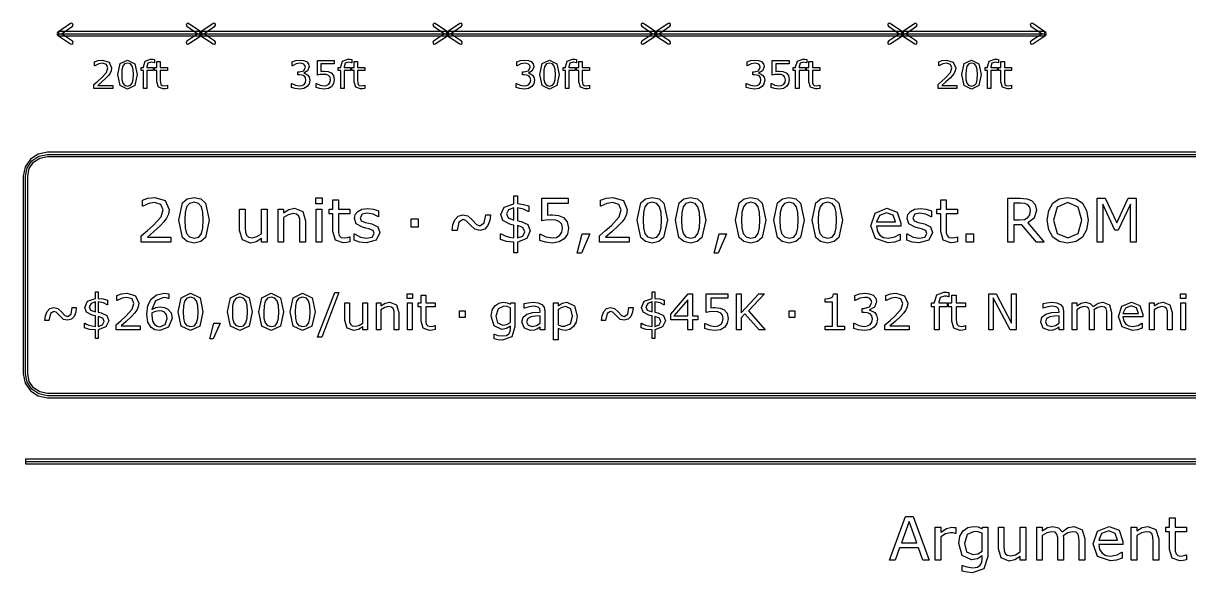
# Model space of a CAD drawing. Header units: inches. Extents: x -33163 to 19162, y -8858 to 30669.
# Drawn here: x 4030 to 6019, y 24424 to 25361 of the extents above; entities that cross this region are included whole.
import ezdxf

# ---------------------------------------------------------------- set-up
doc = ezdxf.new("R2010")
doc.units = ezdxf.units.IN
doc.layers.add('Layer 1', color=7, linetype='Continuous')
doc.layers.add('SOLID-2', color=253, linetype='Continuous')

# ---------------------------------------------------------------- blocks, each defined once
blk = doc.blocks.new('A$C0f725650')
at = {"layer": 'Layer 1', "color": 7}
for points in [[(24.437496, 146.539191), (23.802393, 146.115962), (23.766901, 146.049816), (23.802393, 145.98367), (24.437496, 145.560441), (24.497136, 145.548746), (24.547566, 145.582666), (24.559263, 145.642304), (24.525347, 145.692735), (23.989462, 146.049816), (24.525345, 146.4069), (24.559263, 146.457332), (24.547565, 146.516972), (24.497135, 146.550892), (24.437494, 146.539197), (24.437496, 146.539191)], [(30.134298, 146.539191), (30.074658, 146.550886), (30.024228, 146.516966), (30.01253, 146.457326), (30.046447, 146.406895), (30.582331, 146.049811), (30.046447, 145.692727), (30.012531, 145.642296), (30.024228, 145.582658), (30.074658, 145.548738), (30.134298, 145.560433), (30.769401, 145.98367), (30.804893, 146.049816), (30.769401, 146.115962), (30.134298, 146.539191)], [(31.316654, 146.539191), (30.681551, 146.115962), (30.646059, 146.049816), (30.681551, 145.98367), (31.316654, 145.560441), (31.376294, 145.548746), (31.426724, 145.582666), (31.438421, 145.642304), (31.404505, 145.692735), (30.86862, 146.049816), (31.404503, 146.4069), (31.438421, 146.457332), (31.426723, 146.516972), (31.376293, 146.550892), (31.316652, 146.539197), (31.316654, 146.539191)], [(42.040533, 146.539191), (41.980893, 146.550886), (41.930463, 146.516966), (41.918765, 146.457326), (41.952682, 146.406895), (42.488566, 146.049811), (41.952682, 145.692727), (41.918766, 145.642296), (41.930463, 145.582658), (41.980893, 145.548738), (42.040533, 145.560433), (42.675636, 145.98367), (42.711128, 146.049816), (42.675636, 146.115962), (42.040533, 146.539191)], [(43.222889, 146.539191), (42.587786, 146.115962), (42.552294, 146.049816), (42.587786, 145.98367), (43.222889, 145.560441), (43.282529, 145.548746), (43.332959, 145.582666), (43.344656, 145.642304), (43.31074, 145.692735), (42.774855, 146.049816), (43.310738, 146.4069), (43.344656, 146.457332), (43.332958, 146.516972), (43.282528, 146.550892), (43.222887, 146.539197), (43.222889, 146.539191)], [(52.094686, 146.539191), (52.035046, 146.550886), (51.984617, 146.516966), (51.972921, 146.457325), (52.006842, 146.406895), (52.542726, 146.049811), (52.006842, 145.692727), (51.972923, 145.642297), (51.984617, 145.582658), (52.035046, 145.548738), (52.094686, 145.560433), (52.729791, 145.983662), (52.765283, 146.049808), (52.729791, 146.115954), (52.094686, 146.539191)], [(53.277041, 146.539191), (52.641939, 146.115962), (52.606447, 146.049816), (52.641939, 145.98367), (53.277041, 145.560441), (53.336682, 145.548745), (53.387113, 145.582666), (53.398807, 145.642305), (53.364888, 145.692735), (52.82901, 146.049816), (53.364893, 146.4069), (53.398814, 146.457331), (53.387118, 146.516972), (53.336688, 146.550892), (53.277047, 146.539197), (53.277041, 146.539191)], [(64.000921, 146.539191), (63.941281, 146.550886), (63.890852, 146.516966), (63.879156, 146.457325), (63.913077, 146.406895), (64.448961, 146.049811), (63.913077, 145.692727), (63.879158, 145.642297), (63.890852, 145.582658), (63.941281, 145.548738), (64.000921, 145.560433), (64.636026, 145.983662), (64.671518, 146.049808), (64.636026, 146.115954), (64.000921, 146.539191)], [(65.183276, 146.539191), (64.548174, 146.115962), (64.512682, 146.049816), (64.548174, 145.98367), (65.183276, 145.560441), (65.242917, 145.548745), (65.293348, 145.582666), (65.305042, 145.642305), (65.271123, 145.692735), (64.735245, 146.049816), (65.271128, 146.4069), (65.305049, 146.457331), (65.293353, 146.516972), (65.242923, 146.550892), (65.183282, 146.539197), (65.183276, 146.539191)], [(70.880079, 146.539191), (70.820439, 146.550886), (70.77001, 146.516966), (70.758314, 146.457325), (70.792235, 146.406895), (71.328119, 146.049811), (70.792235, 145.692727), (70.758316, 145.642297), (70.77001, 145.582658), (70.820439, 145.548738), (70.880079, 145.560433), (71.515184, 145.983662), (71.550676, 146.049808), (71.515184, 146.115954), (70.880079, 146.539191)], [(23.846318, 146.155752), (23.846318, 145.94388), (30.725476, 145.94388), (30.725476, 146.155752), (23.846318, 146.155752)], [(23.846318, 146.049816), (30.725476, 146.049816)], [(30.725476, 146.155752), (30.725476, 145.94388), (42.631711, 145.94388), (42.631711, 146.155752), (30.725476, 146.155752)], [(30.725476, 146.049816), (42.631711, 146.049816)], [(42.631711, 146.155752), (42.631711, 145.94388), (52.685865, 145.94388), (52.685865, 146.155752), (42.631711, 146.155752)], [(42.631711, 146.049816), (52.685865, 146.049816)], [(52.685865, 146.155752), (52.685865, 145.94388), (64.5921, 145.94388), (64.5921, 146.155752), (52.685865, 146.155752)], [(52.685865, 146.049816), (64.5921, 146.049816)], [(64.5921, 146.155752), (64.5921, 145.94388), (71.471258, 145.94388), (71.471258, 146.155752), (64.5921, 146.155752)], [(64.5921, 146.049816), (71.471258, 146.049816)], [(26.475159, 143.403986), (25.563588, 143.403986), (25.563588, 143.592994), (25.753499, 143.755773), (25.931653, 143.91765), (26.169494, 144.184429), (26.233701, 144.398757), (26.164068, 144.562441), (25.971444, 144.622126), (25.79329, 144.593189), (25.606092, 144.504564), (25.597049, 144.504564), (25.597049, 144.694474), (25.767968, 144.752351), (25.975966, 144.778571), (26.300622, 144.678191), (26.418186, 144.407795), (26.39829, 144.264005), (26.341316, 144.138302), (26.258117, 144.027973), (26.143266, 143.907696), (25.943408, 143.723211), (25.750785, 143.558622), (26.475158, 143.558622), (26.475159, 143.403986)], [(27.650797, 144.077718), (27.53685, 143.545062), (27.185063, 143.375951), (26.830564, 143.547776), (26.71933, 144.075908), (26.832372, 144.605849), (27.185063, 144.777672), (27.538659, 144.603137), (27.650797, 144.077718), (27.650797, 144.077718)], [(27.412956, 143.667148), (27.45546, 143.838971), (27.467215, 144.077718), (27.45546, 144.316461), (27.412052, 144.488284), (27.325236, 144.593189), (27.185063, 144.628458), (27.043987, 144.593189), (26.956266, 144.486477), (26.913763, 144.31194), (26.902909, 144.075908), (26.912858, 143.839876), (26.955361, 143.66986), (27.039465, 143.562244), (27.185063, 143.525168), (27.32614, 143.560437), (27.412956, 143.667148), (27.412956, 143.667148)], [(28.483691, 144.646544), (28.474647, 144.646544), (28.401396, 144.662816), (28.321814, 144.671865), (28.162651, 144.623031), (28.113817, 144.448494), (28.113817, 144.414129), (28.420387, 144.414129), (28.420387, 144.271244), (28.119243, 144.271244), (28.119243, 143.403986), (27.949228, 143.403986), (27.949228, 144.271244), (27.834377, 144.271244), (27.834377, 144.414129), (27.949228, 144.414129), (27.949228, 144.447591), (28.038757, 144.723414), (28.297397, 144.820177), (28.399587, 144.814753), (28.483691, 144.80208), (28.483691, 144.646544)], [(29.115822, 143.413029), (29.010919, 143.392233), (28.910537, 143.384084), (28.67541, 143.467285), (28.594924, 143.734064), (28.594924, 144.271239), (28.480073, 144.271239), (28.480073, 144.414124), (28.594924, 144.414124), (28.594924, 144.704417), (28.764939, 144.704417), (28.764939, 144.414124), (29.115822, 144.414124), (29.115822, 144.271239), (28.764939, 144.271239), (28.764939, 143.810933), (28.768556, 143.686135), (28.793877, 143.602934), (28.848137, 143.549578), (28.954848, 143.533306), (29.041665, 143.545054), (29.106777, 143.56585), (29.11582, 143.56585), (29.115822, 143.413029)], [(35.881679, 144.052394), (35.953122, 143.954726), (35.981156, 143.802797), (35.947696, 143.633686), (35.853645, 143.499844), (35.693577, 143.405796), (35.492815, 143.375951), (35.272157, 143.403081), (35.094002, 143.460959), (35.094002, 143.649966), (35.107567, 143.649966), (35.288435, 143.565863), (35.489197, 143.532401), (35.610378, 143.551398), (35.714377, 143.607466), (35.775872, 143.695189), (35.796671, 143.816368), (35.773157, 143.935742), (35.709854, 144.010802), (35.611281, 144.048783), (35.486483, 144.059631), (35.405093, 144.059631), (35.405093, 144.20975), (35.468396, 144.20975), (35.687245, 144.266722), (35.76954, 144.434928), (35.748741, 144.519936), (35.690864, 144.580528), (35.607665, 144.613083), (35.507283, 144.622131), (35.324607, 144.591384), (35.141931, 144.504569), (35.132888, 144.504569), (35.132888, 144.693574), (35.303808, 144.751452), (35.511805, 144.778582), (35.685438, 144.760485), (35.821088, 144.702607), (35.919661, 144.597705), (35.953121, 144.453915), (35.873539, 144.257674), (35.687246, 144.152772), (35.687246, 144.140125), (35.786723, 144.109378), (35.881678, 144.052402), (35.881679, 144.052394)], [(37.166741, 143.831737), (37.132377, 143.651773), (37.038326, 143.507081), (36.88278, 143.409413), (36.674782, 143.375951), (36.462263, 143.399472), (36.289535, 143.454638), (36.289535, 143.645452), (36.302195, 143.645452), (36.475828, 143.564966), (36.671165, 143.532409), (36.795059, 143.550507), (36.902675, 143.613811), (36.962361, 143.706957), (36.98316, 143.832661), (36.958741, 143.950223), (36.892725, 144.027092), (36.777874, 144.075021), (36.627754, 144.089494), (36.474017, 144.078646), (36.34741, 144.05695), (36.34741, 144.750579), (37.157695, 144.750579), (37.157695, 144.592318), (36.521947, 144.592318), (36.521947, 144.234202), (36.601528, 144.239626), (36.672067, 144.241479), (36.863786, 144.222481), (37.01481, 144.15737), (37.126948, 144.028955), (37.166739, 143.831809), (37.166741, 143.831737)], [(38.008679, 144.646544), (37.999635, 144.646544), (37.926384, 144.662816), (37.846802, 144.671865), (37.687639, 144.623031), (37.638805, 144.448494), (37.638805, 144.414129), (37.945375, 144.414129), (37.945375, 144.271244), (37.644231, 144.271244), (37.644231, 143.403986), (37.474216, 143.403986), (37.474216, 144.271244), (37.359365, 144.271244), (37.359365, 144.414129), (37.474216, 144.414129), (37.474216, 144.447591), (37.563745, 144.723414), (37.822385, 144.820177), (37.924575, 144.814753), (38.008679, 144.80208), (38.008679, 144.646544)], [(38.64081, 143.413029), (38.535907, 143.392233), (38.435525, 143.384084), (38.200398, 143.467285), (38.119912, 143.734064), (38.119912, 144.271239), (38.005061, 144.271239), (38.005061, 144.414124), (38.119912, 144.414124), (38.119912, 144.704417), (38.289927, 144.704417), (38.289927, 144.414124), (38.64081, 144.414124), (38.64081, 144.271239), (38.289927, 144.271239), (38.289927, 143.810933), (38.293544, 143.686135), (38.318865, 143.602934), (38.373125, 143.549578), (38.479836, 143.533306), (38.566653, 143.545054), (38.631765, 143.56585), (38.640808, 143.56585), (38.64081, 143.413029)], [(46.729583, 144.052394), (46.801026, 143.954726), (46.829058, 143.802797), (46.795599, 143.633686), (46.701548, 143.499844), (46.54148, 143.405796), (46.340718, 143.375951), (46.120061, 143.403081), (45.941906, 143.460959), (45.941906, 143.649966), (45.955479, 143.649966), (46.136346, 143.565863), (46.337109, 143.532401), (46.45829, 143.551398), (46.562287, 143.607466), (46.623782, 143.695189), (46.644578, 143.816368), (46.621056, 143.935742), (46.557752, 144.010802), (46.459179, 144.048783), (46.334381, 144.059631), (46.252992, 144.059631), (46.252992, 144.20975), (46.316297, 144.20975), (46.535144, 144.266722), (46.61744, 144.434928), (46.596643, 144.519936), (46.538766, 144.580528), (46.455565, 144.613083), (46.355185, 144.622131), (46.172509, 144.591384), (45.989833, 144.504569), (45.980784, 144.504569), (45.980784, 144.693574), (46.151705, 144.751452), (46.359701, 144.778582), (46.533334, 144.760485), (46.668983, 144.702607), (46.767556, 144.597705), (46.801018, 144.453915), (46.721437, 144.257674), (46.535141, 144.152772), (46.535141, 144.140125), (46.634619, 144.109378), (46.729575, 144.052402), (46.729583, 144.052394)], [(48.023688, 144.077715), (47.909742, 143.545059), (47.557955, 143.375948), (47.203454, 143.547774), (47.092221, 144.075905), (47.205264, 144.605846), (47.557955, 144.777669), (47.911549, 144.603134), (48.023688, 144.077715), (48.023688, 144.077715)], [(47.785846, 143.667146), (47.828351, 143.838968), (47.840099, 144.077715), (47.828351, 144.316459), (47.784944, 144.488282), (47.698126, 144.593186), (47.557955, 144.628455), (47.416877, 144.593186), (47.329157, 144.486474), (47.286655, 144.311937), (47.275807, 144.075905), (47.285755, 143.839873), (47.328258, 143.669858), (47.412361, 143.562241), (47.557961, 143.525165), (47.699036, 143.560434), (47.785851, 143.667146), (47.785846, 143.667146)], [(48.856582, 144.646542), (48.847533, 144.646542), (48.774281, 144.662814), (48.694699, 144.671862), (48.535537, 144.623028), (48.486703, 144.448491), (48.486703, 144.414127), (48.793272, 144.414127), (48.793272, 144.271241), (48.492129, 144.271241), (48.492129, 143.403986), (48.322113, 143.403986), (48.322113, 144.271244), (48.207269, 144.271244), (48.207269, 144.414129), (48.322119, 144.414129), (48.322119, 144.447591), (48.411648, 144.723414), (48.670289, 144.820177), (48.772479, 144.814753), (48.856582, 144.80208), (48.856582, 144.646542)], [(49.488713, 143.413027), (49.383811, 143.392231), (49.283428, 143.384081), (49.048301, 143.467282), (48.967815, 143.734061), (48.967815, 144.271236), (48.852965, 144.271236), (48.852965, 144.414122), (48.967815, 144.414122), (48.967815, 144.704414), (49.137831, 144.704414), (49.137831, 144.414122), (49.488713, 144.414122), (49.488713, 144.271236), (49.137831, 144.271236), (49.137831, 143.810931), (49.141456, 143.686132), (49.166776, 143.602931), (49.221037, 143.549575), (49.327748, 143.533304), (49.414566, 143.545051), (49.479677, 143.565847), (49.488726, 143.565847), (49.488713, 143.413027)], [(57.842069, 144.052394), (57.913512, 143.954726), (57.941544, 143.802797), (57.908085, 143.633686), (57.814034, 143.499844), (57.653966, 143.405796), (57.453204, 143.375951), (57.232547, 143.403081), (57.054392, 143.460959), (57.054392, 143.649966), (57.067965, 143.649966), (57.248832, 143.565863), (57.449595, 143.532401), (57.570776, 143.551398), (57.674773, 143.607466), (57.736268, 143.695189), (57.757064, 143.816368), (57.733542, 143.935742), (57.670238, 144.010802), (57.571665, 144.048783), (57.446867, 144.059631), (57.365478, 144.059631), (57.365478, 144.20975), (57.428783, 144.20975), (57.64763, 144.266722), (57.729926, 144.434928), (57.709129, 144.519936), (57.651252, 144.580528), (57.568051, 144.613083), (57.467671, 144.622131), (57.284995, 144.591384), (57.102319, 144.504569), (57.09327, 144.504569), (57.09327, 144.693574), (57.264191, 144.751452), (57.472187, 144.778582), (57.64582, 144.760485), (57.781469, 144.702607), (57.880042, 144.597705), (57.913504, 144.453915), (57.833923, 144.257674), (57.647627, 144.152772), (57.647627, 144.140125), (57.747105, 144.109378), (57.842061, 144.052402), (57.842069, 144.052394)], [(59.12713, 143.831737), (59.092766, 143.651773), (58.998715, 143.507081), (58.843169, 143.409413), (58.635173, 143.375951), (58.422652, 143.399472), (58.249924, 143.454638), (58.249924, 143.645452), (58.262597, 143.645452), (58.43623, 143.564966), (58.631566, 143.532409), (58.755463, 143.550507), (58.863076, 143.613811), (58.922764, 143.706957), (58.94356, 143.832661), (58.919139, 143.950223), (58.853123, 144.027092), (58.73827, 144.075021), (58.588151, 144.089494), (58.434415, 144.078646), (58.307807, 144.05695), (58.307807, 144.750579), (59.118092, 144.750579), (59.118092, 144.592318), (58.482344, 144.592318), (58.482344, 144.234202), (58.561925, 144.239626), (58.632463, 144.241479), (58.824183, 144.222481), (58.975207, 144.15737), (59.087345, 144.028955), (59.127135, 143.831809), (59.12713, 143.831737)], [(59.969068, 144.646544), (59.960019, 144.646544), (59.886767, 144.662816), (59.807185, 144.671865), (59.648023, 144.623031), (59.599189, 144.448494), (59.599189, 144.414129), (59.905758, 144.414129), (59.905758, 144.271244), (59.604615, 144.271244), (59.604615, 143.403986), (59.434599, 143.403986), (59.434599, 144.271244), (59.319755, 144.271244), (59.319755, 144.414129), (59.434605, 144.414129), (59.434605, 144.447591), (59.524134, 144.723414), (59.782775, 144.820177), (59.884965, 144.814753), (59.969068, 144.80208), (59.969068, 144.646544)], [(60.601199, 143.413029), (60.496297, 143.392233), (60.395914, 143.384084), (60.160787, 143.467285), (60.080301, 143.734064), (60.080301, 144.271239), (59.965451, 144.271239), (59.965451, 144.414124), (60.080301, 144.414124), (60.080301, 144.704417), (60.250317, 144.704417), (60.250317, 144.414124), (60.601199, 144.414124), (60.601199, 144.271239), (60.250317, 144.271239), (60.250317, 143.810933), (60.253942, 143.686135), (60.279262, 143.602934), (60.333523, 143.549578), (60.440234, 143.533306), (60.527052, 143.545054), (60.592163, 143.56585), (60.601212, 143.56585), (60.601199, 143.413029)], [(67.220941, 143.403986), (66.309371, 143.403986), (66.309371, 143.592994), (66.49928, 143.755773), (66.677435, 143.91765), (66.915276, 144.184429), (66.979483, 144.398757), (66.90985, 144.562441), (66.717225, 144.622126), (66.539071, 144.593189), (66.351873, 144.504564), (66.342825, 144.504564), (66.342825, 144.694474), (66.513745, 144.752351), (66.721742, 144.778571), (67.046398, 144.678191), (67.163963, 144.407795), (67.144067, 144.264005), (67.087094, 144.138302), (67.003896, 144.027973), (66.889046, 143.907696), (66.689188, 143.723211), (66.496563, 143.558622), (67.220936, 143.558622), (67.220941, 143.403986)], [(68.396579, 144.077718), (68.282633, 143.545062), (67.930846, 143.375951), (67.576345, 143.547776), (67.465112, 144.075908), (67.578155, 144.605849), (67.930846, 144.777672), (68.28444, 144.603137), (68.396579, 144.077718), (68.396579, 144.077718)], [(68.158737, 143.667148), (68.201242, 143.838971), (68.21299, 144.077718), (68.201242, 144.316461), (68.157835, 144.488284), (68.071017, 144.593189), (67.930846, 144.628458), (67.789768, 144.593189), (67.702048, 144.486477), (67.659546, 144.31194), (67.648698, 144.075908), (67.658646, 143.839876), (67.701149, 143.66986), (67.785252, 143.562244), (67.930852, 143.525168), (68.071927, 143.560437), (68.158742, 143.667148), (68.158737, 143.667148)], [(69.229473, 144.646544), (69.220424, 144.646544), (69.147172, 144.662816), (69.06759, 144.671865), (68.908428, 144.623031), (68.859594, 144.448494), (68.859594, 144.414129), (69.166163, 144.414129), (69.166163, 144.271244), (68.86502, 144.271244), (68.86502, 143.403986), (68.695004, 143.403986), (68.695004, 144.271244), (68.58016, 144.271244), (68.58016, 144.414129), (68.69501, 144.414129), (68.69501, 144.447591), (68.784539, 144.723414), (69.04318, 144.820177), (69.14537, 144.814753), (69.229473, 144.80208), (69.229473, 144.646544)], [(69.861604, 143.413029), (69.756702, 143.392233), (69.656319, 143.384084), (69.421192, 143.467285), (69.340706, 143.734064), (69.340706, 144.271239), (69.225856, 144.271239), (69.225856, 144.414124), (69.340706, 144.414124), (69.340706, 144.704417), (69.510722, 144.704417), (69.510722, 144.414124), (69.861604, 144.414124), (69.861604, 144.271239), (69.510722, 144.271239), (69.510722, 143.810933), (69.514347, 143.686135), (69.539667, 143.602934), (69.593928, 143.549578), (69.700639, 143.533306), (69.787457, 143.545054), (69.852568, 143.56585), (69.861617, 143.56585), (69.861604, 143.413029)], [(23.317152, 140.334926), (22.86392, 140.243448), (22.493849, 139.993961), (22.244362, 139.62389), (22.152883, 139.170658), (22.152883, 129.64567), (22.244362, 129.192438), (22.493849, 128.822367), (22.86392, 128.57288), (23.317152, 128.481402), (80.46708, 128.481402), (80.920312, 128.57288), (81.290383, 128.822367), (81.53987, 129.192438), (81.631348, 129.64567), (81.631348, 139.170658), (81.53987, 139.62389), (81.290383, 139.993961), (80.920312, 140.243448), (80.46708, 140.334926), (23.317152, 140.334926)], [(23.317152, 140.22899), (80.46708, 140.22899), (80.879796, 140.146076), (81.216114, 139.919692), (81.442498, 139.583374), (81.525412, 139.170658), (81.525412, 129.64567), (81.442498, 129.232954), (81.216114, 128.896636), (80.879796, 128.670252), (80.46708, 128.587338), (23.317152, 128.587338), (22.904436, 128.670252), (22.568118, 128.896636), (22.341734, 129.232954), (22.25882, 129.64567), (22.25882, 139.170658), (22.341734, 139.583374), (22.568118, 139.919692), (22.904436, 140.146076), (23.317152, 140.22899), (23.317152, 140.22899)], [(23.317152, 140.123054), (80.46708, 140.123054), (80.839281, 140.048705), (81.141846, 139.845424), (81.345127, 139.542859), (81.419476, 139.170658), (81.419476, 129.64567), (81.345127, 129.273469), (81.141846, 128.970904), (80.839281, 128.767623), (80.46708, 128.693274), (23.317152, 128.693274), (22.944951, 128.767623), (22.642386, 128.970904), (22.439105, 129.273469), (22.364757, 129.64567), (22.364757, 139.170658), (22.439105, 139.542859), (22.642386, 139.845424), (22.944951, 140.048705), (23.317152, 140.123054), (23.317152, 140.123054)], [(29.280992, 135.995662), (27.848523, 135.995662), (27.848523, 136.292672), (28.146955, 136.548471), (28.426911, 136.802847), (28.800661, 137.22207), (28.901559, 137.558871), (28.792134, 137.816091), (28.48944, 137.909883), (28.209483, 137.864409), (27.915315, 137.725141), (27.901104, 137.725141), (27.901104, 138.023572), (28.169692, 138.114522), (28.496545, 138.155733), (29.00672, 137.997992), (29.191463, 137.573082), (29.160199, 137.347128), (29.07067, 137.149596), (28.939929, 136.97622), (28.759449, 136.787215), (28.445386, 136.497311), (28.142691, 136.238671), (29.280993, 136.238671), (29.280992, 135.995662)], [(31.128422, 137.05438), (30.949364, 136.217353), (30.722343, 136.018045), (30.396556, 135.951609), (30.066861, 136.019111), (29.839485, 136.221616), (29.664689, 137.051539), (29.842327, 137.884303), (30.069703, 138.08681), (30.396556, 138.154313), (30.725896, 138.085745), (30.952206, 137.880041), (31.128422, 137.05438), (31.128422, 137.05438)], [(30.754673, 136.409203), (30.821465, 136.679212), (30.839938, 137.05438), (30.821465, 137.429551), (30.753252, 137.699561), (30.616826, 137.864409), (30.396556, 137.919831), (30.174864, 137.864409), (30.037018, 137.696719), (29.970226, 137.422447), (29.953174, 137.051539), (29.968805, 136.680633), (30.035597, 136.413465), (30.167759, 136.244354), (30.396556, 136.18609), (30.618248, 136.241513), (30.754674, 136.409203), (30.754673, 136.409203)], [(36.57692, 137.848778), (36.275647, 137.848778), (36.275647, 138.125891), (36.57692, 138.125891), (36.57692, 137.848778)], [(37.912754, 136.00987), (37.747907, 135.977186), (37.590164, 135.964407), (37.220679, 136.095148), (37.094201, 136.514372), (37.094201, 137.358505), (36.913721, 137.358505), (36.913721, 137.583038), (37.094201, 137.583038), (37.094201, 138.039211), (37.361367, 138.039211), (37.361367, 137.583038), (37.912754, 137.583038), (37.912754, 137.358505), (37.361367, 137.358505), (37.361367, 136.635164), (37.367051, 136.439053), (37.406841, 136.308312), (37.492107, 136.224468), (37.659797, 136.198883), (37.796223, 136.217351), (37.898542, 136.250037), (37.912753, 136.250037), (37.912754, 136.00987)], [(46.624099, 136.535681), (46.452144, 136.169035), (46.001657, 135.997083), (46.001657, 135.482646), (45.833967, 135.482646), (45.833967, 135.989979), (45.481534, 136.025504), (45.195893, 136.116455), (45.195893, 136.397833), (45.218621, 136.397833), (45.315257, 136.339567), (45.450261, 136.278462), (45.622213, 136.227302), (45.833959, 136.200301), (45.833959, 136.815636), (45.728798, 136.836962), (45.639268, 136.85969), (45.30673, 137.034484), (45.205831, 137.324387), (45.37068, 137.679664), (45.833959, 137.848775), (45.833959, 138.235312), (46.001649, 138.235312), (46.001649, 137.851616), (46.295815, 137.817509), (46.548772, 137.745035), (46.548772, 137.466497), (46.528876, 137.466497), (46.305763, 137.581607), (46.001649, 137.645557), (46.001649, 137.033063), (46.09402, 137.013166), (46.180706, 136.994698), (46.507561, 136.838377), (46.624091, 136.535684), (46.624099, 136.535681)], [(48.470108, 136.667843), (48.416104, 136.385044), (48.268311, 136.157666), (48.023881, 136.00419), (47.697028, 135.951609), (47.363069, 135.988555), (47.091641, 136.075243), (47.091641, 136.375095), (47.111538, 136.375095), (47.384389, 136.248617), (47.691348, 136.197459), (47.886038, 136.225881), (48.055149, 136.325356), (48.148941, 136.471731), (48.181625, 136.669264), (48.143255, 136.854006), (48.039515, 136.974799), (47.859038, 137.050118), (47.623133, 137.072846), (47.381547, 137.055806), (47.182594, 137.021699), (47.182594, 138.111683), (48.4559, 138.111683), (48.4559, 137.862991), (47.456866, 137.862991), (47.456866, 137.300233), (47.581921, 137.308753), (47.692768, 137.311584), (47.994041, 137.281742), (48.231364, 137.179422), (48.407582, 136.977627), (48.470111, 136.667827), (48.470108, 136.667843)], [(51.396153, 135.995662), (49.963684, 135.995662), (49.963684, 136.292672), (50.262115, 136.548471), (50.542071, 136.802847), (50.915821, 137.22207), (51.016719, 137.558871), (50.907293, 137.816091), (50.6046, 137.909883), (50.324642, 137.864409), (50.030476, 137.725141), (50.016268, 137.725141), (50.016268, 138.023572), (50.284854, 138.114522), (50.611706, 138.155733), (51.121883, 137.997992), (51.306626, 137.573082), (51.275362, 137.347128), (51.185833, 137.149596), (51.055092, 136.97622), (50.874612, 136.787215), (50.560549, 136.497311), (50.257853, 136.238671), (51.396155, 136.238671), (51.396153, 135.995662)], [(53.243582, 137.05438), (53.064523, 136.217353), (52.837503, 136.018045), (52.511716, 135.951609), (52.18202, 136.019111), (51.954645, 136.221616), (51.779848, 137.051539), (51.957487, 137.884303), (52.184863, 138.08681), (52.511716, 138.154313), (52.841055, 138.085745), (53.067365, 137.880041), (53.243582, 137.05438), (53.243582, 137.05438)], [(52.869832, 136.409203), (52.936624, 136.679212), (52.955091, 137.05438), (52.936624, 137.429551), (52.868411, 137.699561), (52.731987, 137.864409), (52.511716, 137.919831), (52.290025, 137.864409), (52.152177, 137.696719), (52.085386, 137.422447), (52.068347, 137.051539), (52.083984, 136.680633), (52.150775, 136.413465), (52.282937, 136.244354), (52.511735, 136.18609), (52.733426, 136.241513), (52.869851, 136.409203), (52.869832, 136.409203)], [(55.093853, 137.05438), (54.914797, 136.217353), (54.687775, 136.018045), (54.361988, 135.951609), (54.032293, 136.019111), (53.804916, 136.221616), (53.630122, 137.051539), (53.807758, 137.884303), (54.035134, 138.08681), (54.361988, 138.154313), (54.691327, 138.085745), (54.917638, 137.880041), (55.093853, 137.05438), (55.093853, 137.05438)], [(54.720106, 136.409203), (54.786897, 136.679212), (54.805365, 137.05438), (54.786897, 137.429551), (54.718685, 137.699561), (54.582258, 137.864409), (54.361988, 137.919831), (54.140296, 137.864409), (54.002449, 137.696719), (53.935657, 137.422447), (53.918592, 137.051539), (53.934228, 136.680633), (54.00102, 136.413465), (54.133182, 136.244354), (54.36198, 136.18609), (54.583671, 136.241513), (54.720098, 136.409203), (54.720106, 136.409203)], [(58.002846, 137.054388), (57.823789, 136.217361), (57.596768, 136.018053), (57.27098, 135.951617), (56.941285, 136.019119), (56.713908, 136.221624), (56.539114, 137.051547), (56.71675, 137.884311), (56.944127, 138.086818), (57.27098, 138.154321), (57.60032, 138.085753), (57.826631, 137.880049), (58.002846, 137.054388), (58.002846, 137.054388)], [(57.629098, 136.409211), (57.69589, 136.67922), (57.714358, 137.054388), (57.69589, 137.429559), (57.627675, 137.699569), (57.491251, 137.864417), (57.27098, 137.919839), (57.049288, 137.864417), (56.911441, 137.696727), (56.844649, 137.422455), (56.82761, 137.051547), (56.843247, 136.680641), (56.910038, 136.413473), (57.0422, 136.244362), (57.270998, 136.186098), (57.49269, 136.24152), (57.629117, 136.409211), (57.629098, 136.409211)], [(59.853119, 137.054388), (59.67406, 136.217361), (59.447039, 136.018053), (59.121251, 135.951617), (58.791557, 136.019119), (58.564182, 136.221624), (58.389385, 137.051547), (58.567024, 137.884311), (58.794399, 138.086818), (59.121251, 138.154321), (59.450592, 138.085753), (59.676902, 137.880049), (59.853119, 137.054388), (59.853119, 137.054388)], [(59.47937, 136.409211), (59.546161, 136.67922), (59.564629, 137.054388), (59.546161, 137.429559), (59.477949, 137.699569), (59.341522, 137.864417), (59.121251, 137.919839), (58.89956, 137.864417), (58.761715, 137.696727), (58.694923, 137.422455), (58.677858, 137.051547), (58.693495, 136.680641), (58.760289, 136.413473), (58.89245, 136.244362), (59.121246, 136.186098), (59.342937, 136.24152), (59.479364, 136.409211), (59.47937, 136.409211)], [(61.703391, 137.054388), (61.524332, 136.217361), (61.297312, 136.018053), (60.971525, 135.951617), (60.641829, 136.019119), (60.414453, 136.221624), (60.239657, 137.051547), (60.417295, 137.884311), (60.644672, 138.086818), (60.971525, 138.154321), (61.300865, 138.085753), (61.527176, 137.880049), (61.703391, 137.054388), (61.703391, 137.054388)], [(61.329641, 136.409211), (61.396432, 136.67922), (61.4149, 137.054388), (61.396432, 137.429559), (61.32822, 137.699569), (61.191796, 137.864417), (60.971525, 137.919839), (60.749834, 137.864417), (60.611986, 137.696727), (60.545195, 137.422455), (60.528155, 137.051547), (60.543792, 136.680641), (60.610584, 136.413473), (60.742745, 136.244362), (60.971544, 136.186098), (61.193235, 136.24152), (61.329659, 136.409211), (61.329641, 136.409211)], [(67.255628, 136.009881), (67.090782, 135.977197), (66.93304, 135.964417), (66.563553, 136.095158), (66.437074, 136.514382), (66.437074, 137.358516), (66.256597, 137.358516), (66.256597, 137.583049), (66.437074, 137.583049), (66.437074, 138.039222), (66.704242, 138.039222), (66.704242, 137.583049), (67.255628, 137.583049), (67.255628, 137.358516), (66.704242, 137.358516), (66.704242, 136.635175), (66.709931, 136.439063), (66.749724, 136.308322), (66.834989, 136.224479), (67.002679, 136.198893), (67.139103, 136.217361), (67.241422, 136.250048), (67.255631, 136.250048), (67.255628, 136.009881)], [(71.432243, 135.995662), (71.06702, 135.995662), (70.359311, 136.836954), (69.962825, 136.836954), (69.962825, 135.995662), (69.681447, 135.995662), (69.681447, 138.11168), (70.274046, 138.11168), (70.593792, 138.086095), (70.824011, 137.997986), (71.00307, 137.814665), (71.068441, 137.53613), (70.953331, 137.152432), (70.636427, 136.920792), (71.432243, 135.995662)], [(70.774272, 137.516239), (70.741588, 137.676822), (70.636427, 137.796197), (70.491473, 137.85304), (70.29394, 137.870079), (69.962825, 137.870079), (69.962825, 137.071422), (70.247046, 137.071422), (70.480106, 137.09415), (70.649217, 137.182256), (70.743009, 137.318683), (70.774272, 137.516215), (70.774272, 137.516239)], [(73.282514, 137.868672), (73.480049, 137.520501), (73.549682, 137.052959), (73.478625, 136.583997), (73.282514, 136.240092), (72.972714, 136.024084), (72.56628, 135.951609), (72.159846, 136.025504), (71.850046, 136.240092), (71.652513, 136.585418), (71.584301, 137.052959), (71.652513, 137.516239), (71.851466, 137.868672), (72.161267, 138.081838), (72.56628, 138.155733), (72.974137, 138.080415), (73.282514, 137.868672), (73.282514, 137.868672)], [(73.256929, 137.052959), (73.072186, 137.688192), (72.567695, 137.912727), (72.060363, 137.688192), (71.877041, 137.052959), (72.064628, 136.414886), (72.567695, 136.194615), (73.069345, 136.414886), (73.256929, 137.052959), (73.256929, 137.052959)], [(75.880285, 135.995662), (75.598909, 135.995662), (75.598909, 137.818933), (75.010572, 136.578313), (74.842882, 136.578313), (74.258809, 137.818933), (74.258809, 135.995662), (73.995906, 135.995662), (73.995906, 138.11168), (74.379605, 138.11168), (74.94378, 136.933588), (75.489483, 138.11168), (75.880285, 138.11168), (75.880285, 135.995662)], [(33.922305, 135.995662), (33.655138, 135.995662), (33.655138, 136.17188), (33.396498, 136.008452), (33.123647, 135.951609), (32.734266, 136.103665), (32.594998, 136.552734), (32.594998, 137.58303), (32.862165, 137.58303), (32.862165, 136.679212), (32.873534, 136.471731), (32.921851, 136.325356), (33.021328, 136.234406), (33.198966, 136.205984), (33.424921, 136.259986), (33.655139, 136.397833), (33.655139, 137.58303), (33.922306, 137.58303), (33.922305, 135.995662)], [(35.77542, 135.995662), (35.508253, 135.995662), (35.508253, 136.899483), (35.495463, 137.104119), (35.448567, 137.254757), (35.346247, 137.342866), (35.172873, 137.372708), (34.944076, 137.318707), (34.715279, 137.180859), (34.715279, 135.995662), (34.448112, 135.995662), (34.448112, 137.58303), (34.715279, 137.58303), (34.715279, 137.406815), (34.973919, 137.56882), (35.248192, 137.627086), (35.640415, 137.472186), (35.77542, 137.025959), (35.77542, 135.995662)], [(36.559867, 135.995662), (36.2927, 135.995662), (36.2927, 137.58303), (36.559867, 137.58303), (36.559867, 135.995662)], [(39.369382, 136.453253), (39.188902, 136.096558), (38.698623, 135.95729), (38.374612, 135.998501), (38.128762, 136.090872), (38.128762, 136.390724), (38.142972, 136.390724), (38.42435, 136.238668), (38.72136, 136.183243), (38.997053, 136.240089), (39.09653, 136.419148), (39.042529, 136.561258), (38.835048, 136.643681), (38.685833, 136.673524), (38.519564, 136.710473), (38.222554, 136.872477), (38.135867, 137.136803), (38.175658, 137.321546), (38.299293, 137.476446), (38.50109, 137.581607), (38.776783, 137.621398), (39.063845, 137.585869), (39.306853, 137.502026), (39.306853, 137.216384), (39.292643, 137.216384), (39.04395, 137.342863), (38.756888, 137.395444), (38.509616, 137.338598), (38.408718, 137.172331), (38.469826, 137.024535), (38.663095, 136.943533), (38.827943, 136.909426), (38.981422, 136.878163), (39.268484, 136.73179), (39.369382, 136.453253), (39.369382, 136.453253)], [(44.709876, 137.313021), (44.677192, 137.035907), (44.58482, 136.792898), (44.427076, 136.620946), (44.192595, 136.558417), (43.955272, 136.613842), (43.732159, 136.815636), (43.521836, 137.038749), (43.385411, 137.084225), (43.180772, 136.959167), (43.096928, 136.556996), (42.859604, 136.556996), (42.890868, 136.832689), (42.983239, 137.077119), (43.142403, 137.246229), (43.376884, 137.3116), (43.612787, 137.256178), (43.838742, 137.05438), (44.024907, 136.849744), (44.18407, 136.785794), (44.398654, 136.929325), (44.472553, 137.313021), (44.709876, 137.313021)], [(45.833967, 137.057225), (45.833967, 137.644138), (45.578168, 137.560292), (45.474428, 137.361339), (45.551167, 137.166648), (45.833967, 137.057225), (45.833967, 137.057225)], [(64.510063, 136.761643), (63.340498, 136.761643), (63.384554, 136.505844), (63.505346, 136.328208), (63.680141, 136.225889), (63.904676, 136.191782), (64.230108, 136.255731), (64.46459, 136.383631), (64.478798, 136.383631), (64.478798, 136.092304), (64.203105, 135.997091), (63.907515, 135.958721), (63.290756, 136.171888), (63.069065, 136.780116), (63.280811, 137.398296), (63.840724, 137.627094), (64.335267, 137.439507), (64.510061, 136.906595), (64.510063, 136.761643)], [(64.250002, 136.966282), (64.14342, 137.291714), (63.826516, 137.406823), (63.484029, 137.280345), (63.340498, 136.966282), (64.250002, 136.966282)], [(66.049116, 136.453264), (65.868636, 136.096569), (65.378356, 135.9573), (65.054345, 135.998512), (64.808494, 136.090883), (64.808494, 136.390735), (64.822703, 136.390735), (65.104081, 136.238679), (65.401092, 136.183254), (65.676784, 136.2401), (65.776262, 136.419159), (65.722258, 136.561269), (65.514778, 136.643692), (65.365563, 136.673534), (65.199294, 136.710483), (64.902284, 136.872487), (64.815599, 137.136814), (64.855389, 137.321556), (64.979024, 137.476456), (65.180821, 137.581617), (65.456514, 137.621408), (65.743576, 137.58588), (65.986585, 137.502036), (65.986585, 137.216395), (65.972377, 137.216395), (65.723684, 137.342874), (65.43662, 137.395454), (65.189348, 137.338609), (65.088452, 137.172342), (65.149558, 137.024546), (65.342828, 136.943544), (65.507676, 136.909436), (65.661156, 136.878173), (65.948218, 136.731801), (66.049116, 136.453264), (66.049116, 136.453264)], [(41.211128, 136.721842), (40.871485, 136.721842), (40.871485, 137.124013), (41.211128, 137.124013), (41.211128, 136.721842)], [(46.35551, 136.498732), (46.271664, 136.693423), (46.001657, 136.791477), (46.001657, 136.203143), (46.263139, 136.289831), (46.35551, 136.498732), (46.35551, 136.498732)], [(49.493298, 136.400675), (49.09255, 135.469856), (48.885069, 135.469856), (49.132341, 136.400675), (49.493298, 136.400675)], [(56.102835, 136.400683), (55.702085, 135.469864), (55.494604, 135.469864), (55.741875, 136.400683), (56.102835, 136.400683)], [(68.014497, 135.995662), (67.674854, 135.995662), (67.674854, 136.400675), (68.014497, 136.400675), (68.014497, 135.995662)], [(26.276851, 132.204166), (26.136162, 131.904185), (25.767581, 131.763496), (25.767581, 131.342592), (25.63038, 131.342592), (25.63038, 131.757683), (25.342026, 131.786752), (25.108319, 131.861166), (25.108319, 132.091383), (25.126922, 132.091383), (25.205987, 132.043713), (25.316445, 131.993714), (25.457134, 131.951857), (25.630379, 131.929765), (25.630379, 132.433221), (25.544338, 132.450657), (25.471087, 132.469257), (25.199011, 132.61227), (25.116458, 132.849466), (25.251333, 133.140145), (25.630379, 133.278508), (25.630379, 133.594767), (25.76758, 133.594767), (25.76758, 133.280834), (26.008263, 133.252928), (26.215226, 133.19363), (26.215226, 132.965737), (26.198949, 132.965737), (26.016402, 133.059918), (25.767581, 133.112239), (25.767581, 132.611108), (25.843157, 132.594836), (25.914083, 132.579729), (26.181509, 132.451829), (26.276851, 132.204169), (26.276851, 132.204166)], [(27.801175, 131.762334), (26.629155, 131.762334), (26.629155, 132.005343), (26.873326, 132.214631), (27.102381, 132.422757), (27.408176, 132.76576), (27.490729, 133.041323), (27.4012, 133.251775), (27.153541, 133.328515), (26.924485, 133.291309), (26.683803, 133.177361), (26.672176, 133.177361), (26.672176, 133.421534), (26.891929, 133.495948), (27.159355, 133.529666), (27.57677, 133.400603), (27.727924, 133.052951), (27.702344, 132.868079), (27.629092, 132.706461), (27.522122, 132.564611), (27.374457, 132.409967), (27.117496, 132.172774), (26.869837, 131.961158), (27.801175, 131.961158), (27.801175, 131.762334)], [(29.340614, 132.323927), (29.166206, 131.892559), (28.740651, 131.72629), (28.508108, 131.765821), (28.323235, 131.883256), (28.168594, 132.139055), (28.115109, 132.522751), (28.163943, 132.930865), (28.322073, 133.247126), (28.58601, 133.451763), (28.96273, 133.526177), (29.07784, 133.520356), (29.17202, 133.499427), (29.17202, 133.277347), (29.160391, 133.277347), (29.06156, 133.309904), (28.927848, 133.326176), (28.529035, 133.169209), (28.35579, 132.747144), (28.547639, 132.836673), (28.767392, 132.868066), (28.961566, 132.847138), (29.134811, 132.765747), (29.28829, 132.586687), (29.340613, 132.323914), (29.340614, 132.323927)], [(30.826568, 132.62855), (30.680065, 131.943708), (30.227768, 131.726279), (29.771982, 131.947195), (29.628968, 132.626224), (29.774308, 133.307575), (30.227768, 133.528492), (30.682391, 133.304088), (30.826568, 132.62855), (30.826568, 132.62855)], [(30.520773, 132.100675), (30.575421, 132.321591), (30.590536, 132.62855), (30.575421, 132.935506), (30.51961, 133.156422), (30.407989, 133.291298), (30.227768, 133.336645), (30.046384, 133.291298), (29.9336, 133.154096), (29.878952, 132.929693), (29.865001, 132.626224), (29.877791, 132.322753), (29.932439, 132.104162), (30.040571, 131.965798), (30.227769, 131.918128), (30.409153, 131.963473), (30.520774, 132.100675), (30.520773, 132.100675)], [(33.206652, 132.628542), (33.06015, 131.9437), (32.607852, 131.726271), (32.152067, 131.947188), (32.009052, 132.626216), (32.154392, 133.307568), (32.607852, 133.528484), (33.062475, 133.30408), (33.206652, 132.628542), (33.206652, 132.628542)], [(32.900857, 132.100667), (32.955505, 132.321583), (32.970621, 132.628542), (32.955505, 132.935498), (32.899694, 133.156414), (32.788074, 133.29129), (32.607852, 133.336637), (32.426468, 133.29129), (32.313685, 133.154088), (32.259037, 132.929685), (32.245085, 132.626216), (32.257875, 132.322745), (32.312523, 132.104154), (32.420656, 131.96579), (32.607854, 131.91812), (32.789238, 131.963465), (32.900859, 132.100667), (32.900857, 132.100667)], [(34.720511, 132.628542), (34.574009, 131.9437), (34.121712, 131.726271), (33.665926, 131.947188), (33.522912, 132.626216), (33.668251, 133.307568), (34.121712, 133.528484), (34.576334, 133.30408), (34.720511, 132.628542), (34.720511, 132.628542)], [(34.414717, 132.100667), (34.469364, 132.321583), (34.48448, 132.628542), (34.469364, 132.935498), (34.413554, 133.156414), (34.301933, 133.29129), (34.121712, 133.336637), (33.940327, 133.29129), (33.827544, 133.154088), (33.772896, 132.929685), (33.758944, 132.626216), (33.771734, 132.322745), (33.826382, 132.104154), (33.934515, 131.96579), (34.121713, 131.91812), (34.303097, 131.963465), (34.414718, 132.100667), (34.414717, 132.100667)], [(36.234371, 132.628542), (36.087868, 131.9437), (35.635571, 131.726271), (35.179785, 131.947188), (35.036771, 132.626216), (35.18211, 133.307568), (35.635571, 133.528484), (36.090193, 133.30408), (36.234371, 132.628542), (36.234371, 132.628542)], [(35.928576, 132.100667), (35.983223, 132.321583), (35.998339, 132.628542), (35.983223, 132.935498), (35.927413, 133.156414), (35.815792, 133.29129), (35.635571, 133.336637), (35.454186, 133.29129), (35.341403, 133.154088), (35.286755, 132.929685), (35.272804, 132.626216), (35.285594, 132.322745), (35.340241, 132.104154), (35.448374, 131.96579), (35.635572, 131.91812), (35.816956, 131.963465), (35.928577, 132.100667), (35.928576, 132.100667)], [(37.391275, 133.571505), (36.557606, 131.408848), (36.356456, 131.408848), (37.186637, 133.571505), (37.391275, 133.571505)], [(40.936403, 133.278519), (40.689907, 133.278519), (40.689907, 133.505248), (40.936403, 133.505248), (40.936403, 133.278519)], [(42.029358, 131.773949), (41.894483, 131.747205), (41.765421, 131.736754), (41.463115, 131.843725), (41.359633, 132.186725), (41.359633, 132.877382), (41.211967, 132.877382), (41.211967, 133.06109), (41.359633, 133.06109), (41.359633, 133.434324), (41.578224, 133.434324), (41.578224, 133.06109), (42.029358, 133.06109), (42.029358, 132.877382), (41.578224, 132.877382), (41.578224, 132.285557), (41.582875, 132.125101), (41.615431, 132.018133), (41.685194, 131.949532), (41.822395, 131.928603), (41.934016, 131.943711), (42.017732, 131.970452), (42.02936, 131.970452), (42.029358, 131.773949)], [(53.150758, 132.204159), (53.010069, 131.904177), (52.641489, 131.763488), (52.641489, 131.342584), (52.504287, 131.342584), (52.504287, 131.757675), (52.215934, 131.786744), (51.982228, 131.861158), (51.982228, 132.091375), (52.000828, 132.091375), (52.079893, 132.043705), (52.190351, 131.993707), (52.331041, 131.95185), (52.504284, 131.929757), (52.504284, 132.433213), (52.418245, 132.450649), (52.344992, 132.46925), (52.072916, 132.612262), (51.990364, 132.849458), (52.125237, 133.140137), (52.504284, 133.2785), (52.504284, 133.594759), (52.641486, 133.594759), (52.641486, 133.280826), (52.882167, 133.252921), (53.089132, 133.193622), (53.089132, 132.965729), (53.07286, 132.965729), (52.890314, 133.05991), (52.641492, 133.112231), (52.641492, 132.6111), (52.717067, 132.594829), (52.787994, 132.579721), (53.055419, 132.451821), (53.150761, 132.204161), (53.150758, 132.204159)], [(54.714613, 132.249505), (54.457653, 132.249505), (54.457653, 131.762334), (54.234411, 131.762334), (54.234411, 132.249513), (53.405393, 132.249513), (53.405393, 132.516938), (54.243714, 133.493622), (54.457653, 133.493622), (54.457653, 132.435547), (54.714613, 132.435547), (54.714613, 132.249505)], [(56.17499, 132.312291), (56.130804, 132.08091), (56.009882, 131.894877), (55.809894, 131.769303), (55.54247, 131.726282), (55.269232, 131.756513), (55.047152, 131.827437), (55.047152, 132.072772), (55.063424, 132.072772), (55.286666, 131.969291), (55.537813, 131.927431), (55.697105, 131.950688), (55.835469, 132.032079), (55.912209, 132.15184), (55.938953, 132.313458), (55.907557, 132.464611), (55.822679, 132.563441), (55.675015, 132.625065), (55.482005, 132.643665), (55.28434, 132.629722), (55.121561, 132.601816), (55.121561, 133.493622), (56.163356, 133.493622), (56.163356, 133.290145), (55.345967, 133.290145), (55.345967, 132.829709), (55.448283, 132.836694), (55.538977, 132.839076), (55.785473, 132.814655), (55.979646, 132.730938), (56.123825, 132.565833), (56.174985, 132.31236), (56.17499, 132.312291)], [(57.967899, 131.762334), (57.669082, 131.762334), (56.984241, 132.533215), (56.812159, 132.349507), (56.812159, 131.762334), (56.58194, 131.762334), (56.58194, 133.493622), (56.812159, 133.493622), (56.812159, 132.59019), (57.652805, 133.493622), (57.931855, 133.493622), (57.158649, 132.67972), (57.967899, 131.762334)], [(61.794407, 131.762334), (60.857254, 131.762334), (60.857254, 131.939068), (61.217698, 131.939068), (61.217698, 133.09946), (60.857254, 133.09946), (60.857254, 133.25759), (61.014221, 133.269206), (61.140959, 133.30525), (61.224675, 133.378502), (61.26072, 133.499425), (61.44094, 133.499425), (61.44094, 131.939057), (61.794407, 131.939057), (61.794407, 131.762334)], [(63.254781, 132.596003), (63.346634, 132.47043), (63.382681, 132.275093), (63.339659, 132.057664), (63.218737, 131.885582), (63.012934, 131.76466), (62.754812, 131.72629), (62.471107, 131.761172), (62.242053, 131.835586), (62.242053, 132.078593), (62.259489, 132.078593), (62.492031, 131.97046), (62.750155, 131.927439), (62.90596, 131.95186), (63.039672, 132.023948), (63.118738, 132.136732), (63.145479, 132.292537), (63.115248, 132.446014), (63.03386, 132.54252), (62.907122, 132.591355), (62.746668, 132.605298), (62.642023, 132.605298), (62.642023, 132.798309), (62.723414, 132.798309), (63.00479, 132.871559), (63.110597, 133.087826), (63.083855, 133.19712), (63.009441, 133.275024), (62.90247, 133.316881), (62.773409, 133.328496), (62.538542, 133.288965), (62.303671, 133.177342), (62.292056, 133.177342), (62.292056, 133.420351), (62.511811, 133.494765), (62.779235, 133.529648), (63.002477, 133.506391), (63.176885, 133.431977), (63.303623, 133.297101), (63.346642, 133.112229), (63.244325, 132.85992), (63.004803, 132.725043), (63.004803, 132.708771), (63.132703, 132.669237), (63.254789, 132.595987), (63.254781, 132.596003)], [(64.920956, 131.762334), (63.748935, 131.762334), (63.748935, 132.005343), (63.993105, 132.214631), (64.222163, 132.422757), (64.527957, 132.76576), (64.61051, 133.041323), (64.52098, 133.251775), (64.273322, 133.328515), (64.044265, 133.291309), (63.803584, 133.177361), (63.791969, 133.177361), (63.791969, 133.421534), (64.011724, 133.495948), (64.279149, 133.529666), (64.696565, 133.400603), (64.847716, 133.052951), (64.822131, 132.868079), (64.748881, 132.706461), (64.64191, 132.564611), (64.494247, 132.409967), (64.237286, 132.172774), (63.989626, 131.961158), (64.920963, 131.961158), (64.920956, 131.762334)], [(66.826652, 133.35991), (66.815036, 133.35991), (66.720855, 133.380838), (66.618539, 133.392454), (66.413899, 133.329668), (66.351111, 133.105262), (66.351111, 133.061079), (66.745274, 133.061079), (66.745274, 132.877371), (66.358088, 132.877371), (66.358088, 131.762334), (66.139498, 131.762334), (66.139498, 132.877382), (65.991831, 132.877382), (65.991831, 133.06109), (66.139498, 133.06109), (66.139498, 133.104111), (66.254607, 133.45874), (66.587143, 133.583152), (66.718532, 133.576167), (66.826665, 133.559895), (66.826652, 133.35991)], [(67.63939, 131.773962), (67.504516, 131.747218), (67.375455, 131.736767), (67.073148, 131.843738), (66.969664, 132.186738), (66.969664, 132.877395), (66.822, 132.877395), (66.822, 133.061103), (66.969664, 133.061103), (66.969664, 133.434337), (67.188257, 133.434337), (67.188257, 133.061103), (67.63939, 133.061103), (67.63939, 132.877395), (67.188257, 132.877395), (67.188257, 132.285571), (67.192914, 132.125114), (67.225471, 132.018146), (67.295233, 131.949545), (67.432436, 131.928616), (67.544055, 131.943724), (67.627772, 131.970466), (67.639387, 131.970466), (67.63939, 131.773962)], [(70.078774, 131.762334), (69.793908, 131.762334), (68.973028, 133.311076), (68.973028, 131.762334), (68.757925, 131.762334), (68.757925, 133.493622), (69.114879, 133.493622), (69.86367, 132.079757), (69.86367, 133.493622), (70.078774, 133.493622), (70.078774, 131.762334)], [(78.265474, 133.278519), (78.018976, 133.278519), (78.018976, 133.505248), (78.265474, 133.505248), (78.265474, 133.278519)], [(24.71067, 132.840174), (24.683927, 132.613445), (24.608351, 132.414618), (24.479289, 132.273929), (24.28744, 132.222769), (24.093267, 132.268116), (23.91072, 132.433221), (23.738637, 132.61577), (23.627017, 132.652976), (23.459585, 132.550656), (23.390985, 132.221608), (23.196811, 132.221608), (23.222391, 132.447175), (23.297967, 132.647163), (23.428192, 132.785527), (23.62004, 132.839012), (23.813051, 132.793665), (23.997924, 132.62856), (24.15024, 132.461127), (24.280464, 132.408806), (24.456034, 132.526241), (24.516496, 132.840174), (24.71067, 132.840174)], [(25.63038, 132.630883), (25.63038, 133.111088), (25.421091, 133.042487), (25.336212, 132.879705), (25.398999, 132.720413), (25.63038, 132.630883), (25.63038, 132.630883)], [(38.764445, 131.762334), (38.545854, 131.762334), (38.545854, 131.906511), (38.33424, 131.772798), (38.110998, 131.72629), (37.792413, 131.850699), (37.678467, 132.218121), (37.678467, 133.06109), (37.897058, 133.06109), (37.897058, 132.321602), (37.90636, 132.151845), (37.945893, 132.032084), (38.027283, 131.95767), (38.172623, 131.934413), (38.357495, 131.978596), (38.545855, 132.09138), (38.545855, 133.061087), (38.764447, 133.061087), (38.764445, 131.762334)], [(40.28063, 131.762334), (40.062039, 131.762334), (40.062039, 132.501822), (40.051575, 132.669253), (40.013205, 132.792501), (39.929489, 132.864592), (39.787638, 132.889013), (39.60044, 132.84483), (39.413242, 132.732047), (39.413242, 131.762334), (39.194651, 131.762334), (39.194651, 133.06109), (39.413242, 133.06109), (39.413242, 132.916913), (39.624857, 133.049464), (39.849262, 133.097134), (40.170172, 132.970399), (40.28063, 132.605306), (40.28063, 131.762334)], [(40.922451, 131.762334), (40.70386, 131.762334), (40.70386, 133.06109), (40.922451, 133.06109), (40.922451, 131.762334)], [(45.887257, 131.909987), (45.737267, 131.425134), (45.275668, 131.27049), (45.073354, 131.285598), (44.880344, 131.326293), (44.880344, 131.549535), (44.891959, 131.549535), (45.061718, 131.498375), (45.29426, 131.466983), (45.479132, 131.493724), (45.59308, 131.568138), (45.651214, 131.677435), (45.66865, 131.82045), (45.66865, 131.939046), (45.479127, 131.82045), (45.250072, 131.78208), (44.880328, 131.949511), (44.74429, 132.4239), (44.790798, 132.712253), (44.919859, 132.922705), (45.10357, 133.050605), (45.318673, 133.097113), (45.507032, 133.073856), (45.66865, 133.005255), (45.682594, 133.061066), (45.88723, 133.061066), (45.887257, 131.909987)], [(45.668666, 132.119275), (45.668666, 132.827371), (45.505887, 132.883182), (45.357059, 132.900618), (45.073354, 132.779693), (44.969873, 132.428554), (45.046613, 132.09718), (45.301248, 131.984396), (45.491933, 132.02044), (45.668666, 132.11927), (45.668666, 132.119275)], [(47.326702, 131.762334), (47.109276, 131.762334), (47.109276, 131.900698), (47.03021, 131.844887), (46.934868, 131.789075), (46.809294, 131.744893), (46.643025, 131.726293), (46.345369, 131.842564), (46.223282, 132.139058), (46.286071, 132.377415), (46.467453, 132.521592), (46.752319, 132.592519), (47.109276, 132.620422), (47.109276, 132.654143), (47.082532, 132.777391), (47.008118, 132.854128), (46.896498, 132.890175), (46.76046, 132.899488), (46.568611, 132.876231), (46.35002, 132.81112), (46.338379, 132.81112), (46.338379, 133.033198), (46.523251, 133.071567), (46.761608, 133.092496), (46.999966, 133.069239), (47.176699, 132.992499), (47.288319, 132.854136), (47.326689, 132.643684), (47.326702, 131.762334)], [(48.890559, 132.427408), (48.845213, 132.137891), (48.717313, 131.916975), (48.535931, 131.783263), (48.316176, 131.736754), (48.132466, 131.758847), (47.966199, 131.827445), (47.966199, 131.283293), (47.747606, 131.283293), (47.747606, 133.06109), (47.966199, 133.06109), (47.966199, 132.925052), (48.161535, 133.047138), (48.394077, 133.097134), (48.759173, 132.919239), (48.890559, 132.427408), (48.890559, 132.427408)], [(48.664992, 132.421588), (48.584765, 132.772729), (48.338269, 132.889), (48.148745, 132.848304), (47.966199, 132.741336), (47.966199, 132.005335), (48.125491, 131.948362), (48.277806, 131.933255), (48.562672, 132.056503), (48.664992, 132.421595), (48.664992, 132.421588)], [(51.584578, 132.840166), (51.557834, 132.613437), (51.482258, 132.41461), (51.353195, 132.273921), (51.161348, 132.222761), (50.967174, 132.268108), (50.784627, 132.433213), (50.612545, 132.615762), (50.500923, 132.652968), (50.333492, 132.550648), (50.264891, 132.2216), (50.070719, 132.2216), (50.096304, 132.447167), (50.171879, 132.647155), (50.302104, 132.785519), (50.493954, 132.839004), (50.686964, 132.793657), (50.871836, 132.628552), (51.024151, 132.461119), (51.154377, 132.408798), (51.329946, 132.526233), (51.390408, 132.840166), (51.584578, 132.840166)], [(52.504287, 132.630875), (52.504287, 133.11108), (52.294999, 133.042479), (52.210118, 132.879697), (52.272906, 132.720405), (52.504287, 132.630875), (52.504287, 132.630875)], [(54.234411, 132.435539), (54.234411, 133.216887), (53.563524, 132.435539), (54.234411, 132.435539)], [(72.368165, 131.762334), (72.150739, 131.762334), (72.150739, 131.900698), (72.071674, 131.844887), (71.976331, 131.789075), (71.850757, 131.744893), (71.684488, 131.726293), (71.386832, 131.842564), (71.264746, 132.139058), (71.327534, 132.377415), (71.508916, 132.521592), (71.793782, 132.592519), (72.150739, 132.620422), (72.150739, 132.654143), (72.123995, 132.777391), (72.049581, 132.854128), (71.937961, 132.890175), (71.801923, 132.899488), (71.610074, 132.876231), (71.391484, 132.81112), (71.379868, 132.81112), (71.379868, 133.033198), (71.56474, 133.071567), (71.803098, 133.092496), (72.041456, 133.069239), (72.218189, 132.992499), (72.329809, 132.854136), (72.368178, 132.643684), (72.368165, 131.762334)], [(74.684301, 131.762334), (74.46571, 131.762334), (74.46571, 132.501822), (74.457561, 132.66344), (74.426166, 132.787852), (74.349426, 132.863428), (74.20525, 132.889013), (74.021542, 132.842505), (73.837831, 132.726234), (73.843652, 132.663445), (73.846033, 132.593683), (73.846033, 131.762334), (73.627443, 131.762334), (73.627443, 132.501822), (73.619294, 132.664604), (73.587901, 132.789014), (73.511161, 132.863428), (73.366982, 132.889013), (73.186761, 132.84483), (73.007702, 132.732047), (73.007702, 131.762334), (72.789112, 131.762334), (72.789112, 133.06109), (73.007702, 133.06109), (73.007702, 132.916913), (73.21118, 133.049464), (73.428609, 133.097134), (73.653012, 133.041323), (73.791376, 132.886682), (74.03322, 133.047138), (74.266927, 133.097134), (74.582024, 132.966909), (74.684343, 132.605306), (74.684301, 131.762334)], [(76.192347, 132.389039), (75.23543, 132.389039), (75.271474, 132.179751), (75.370304, 132.03441), (75.513319, 131.950693), (75.69703, 131.92279), (75.96329, 131.975112), (76.155139, 132.079757), (76.166754, 132.079757), (76.166754, 131.841399), (75.941187, 131.763496), (75.699339, 131.732103), (75.194721, 131.906511), (75.013336, 132.404154), (75.186583, 132.909936), (75.644692, 133.097134), (76.049319, 132.943655), (76.192334, 132.507635), (76.192347, 132.389039)], [(75.97957, 132.556469), (75.892366, 132.822732), (75.63308, 132.916913), (75.352863, 132.813432), (75.23543, 132.556469), (75.97957, 132.556469)], [(77.6097, 131.762334), (77.391109, 131.762334), (77.391109, 132.501822), (77.380658, 132.669253), (77.342289, 132.792501), (77.258572, 132.864592), (77.116721, 132.889013), (76.929523, 132.84483), (76.742326, 132.732047), (76.742326, 131.762334), (76.523735, 131.762334), (76.523735, 133.06109), (76.742326, 133.06109), (76.742326, 132.916913), (76.953939, 133.049464), (77.178345, 133.097134), (77.499255, 132.970399), (77.609713, 132.605306), (77.6097, 131.762334)], [(78.25152, 131.762334), (78.03293, 131.762334), (78.03293, 133.06109), (78.25152, 133.06109), (78.25152, 131.762334)], [(26.057098, 132.173935), (25.988497, 132.333227), (25.767581, 132.413457), (25.767581, 131.93209), (25.981521, 132.003017), (26.057098, 132.173935), (26.057098, 132.173935)], [(29.104582, 132.314614), (29.072026, 132.493673), (28.967381, 132.616921), (28.848784, 132.665755), (28.712746, 132.67737), (28.529037, 132.654114), (28.354629, 132.582023), (28.351142, 132.532027), (28.349978, 132.472729), (28.387185, 132.18205), (28.491829, 132.014617), (28.606938, 131.939041), (28.742976, 131.915784), (29.008076, 132.018104), (29.104582, 132.314595), (29.104582, 132.314614)], [(43.487407, 132.356471), (43.209517, 132.356471), (43.209517, 132.68552), (43.487407, 132.68552), (43.487407, 132.356471)], [(47.109276, 132.082083), (47.109276, 132.443688), (46.873244, 132.426252), (46.659302, 132.392534), (46.506987, 132.308817), (46.44885, 132.154176), (46.516287, 131.985581), (46.72209, 131.92977), (46.932542, 131.973953), (47.109276, 132.082088), (47.109276, 132.082083)], [(52.931004, 132.173927), (52.862405, 132.333219), (52.641489, 132.413449), (52.641489, 131.932083), (52.855428, 132.003009), (52.931004, 132.173927), (52.931004, 132.173927)], [(59.402693, 132.356484), (59.124805, 132.356484), (59.124805, 132.685533), (59.402693, 132.685533), (59.402693, 132.356484)], [(72.150739, 132.082083), (72.150739, 132.443688), (71.914707, 132.426252), (71.700765, 132.392534), (71.54845, 132.308817), (71.490313, 132.154176), (71.55775, 131.985581), (71.763553, 131.92977), (71.974005, 131.973953), (72.150739, 132.082088), (72.150739, 132.082083)], [(31.652098, 132.09369), (31.324211, 131.332109), (31.154454, 131.332109), (31.356767, 132.09369), (31.652098, 132.09369)], [(22.25882, 125.518278), (22.25882, 125.306406), (192.650272, 125.306406), (192.650272, 125.518278), (22.25882, 125.518278)], [(22.25882, 125.412342), (192.650272, 125.412342)], [(65.876709, 120.649848), (65.576857, 120.649848), (65.369376, 121.239604), (64.454189, 121.239604), (64.246708, 120.649848), (63.961067, 120.649848), (64.731302, 122.765866), (65.106473, 122.765866), (65.876709, 120.649848)], [(78.30423, 120.664056), (78.139382, 120.631372), (77.98164, 120.618593), (77.612155, 120.749334), (77.485677, 121.168558), (77.485677, 122.012691), (77.305197, 122.012691), (77.305197, 122.237224), (77.485677, 122.237224), (77.485677, 122.693397), (77.752845, 122.693397), (77.752845, 122.237224), (78.30423, 122.237224), (78.30423, 122.012691), (77.752845, 122.012691), (77.752845, 121.28935), (77.758533, 121.093239), (77.798324, 120.962498), (77.883591, 120.878654), (78.051278, 120.853069), (78.187705, 120.871537), (78.290025, 120.904223), (78.304233, 120.904223), (78.30423, 120.664056)], [(65.282691, 121.481192), (64.911782, 122.520016), (64.539456, 121.481192), (65.282691, 121.481192)], [(67.167069, 121.945892), (67.152861, 121.945892), (67.036331, 121.965789), (66.904169, 121.972906), (66.665423, 121.917484), (66.443731, 121.776794), (66.443731, 120.649848), (66.176566, 120.649848), (66.176566, 122.237216), (66.443731, 122.237216), (66.443731, 122.002735), (66.723689, 122.183215), (66.972381, 122.237216), (67.07328, 122.232957), (67.167072, 122.220177), (67.167069, 121.945892)], [(68.70612, 120.830328), (68.522798, 120.237728), (67.958622, 120.048723), (67.711351, 120.067191), (67.475449, 120.11693), (67.475449, 120.389781), (67.489657, 120.389781), (67.697138, 120.327253), (67.981355, 120.288883), (68.207312, 120.321569), (68.34658, 120.41252), (68.417634, 120.546102), (68.43896, 120.720896), (68.43896, 120.865851), (68.20732, 120.720896), (67.927362, 120.674002), (67.475454, 120.878641), (67.309185, 121.458448), (67.366028, 121.810881), (67.52377, 122.0681), (67.748305, 122.224421), (68.011208, 122.281267), (68.241425, 122.252843), (68.43896, 122.168999), (68.455999, 122.237211), (68.706112, 122.237211), (68.70612, 120.830328)], [(70.547866, 120.649848), (70.280698, 120.649848), (70.280698, 120.826066), (70.02206, 120.662638), (69.749209, 120.605795), (69.359827, 120.757851), (69.220559, 121.20692), (69.220559, 122.237216), (69.487724, 122.237216), (69.487724, 121.333398), (69.499101, 121.125917), (69.547419, 120.979542), (69.646897, 120.888592), (69.824533, 120.86017), (70.05049, 120.914172), (70.280706, 121.052019), (70.280706, 122.237216), (70.547874, 122.237216), (70.547866, 120.649848)], [(73.390067, 120.649848), (73.122899, 120.649848), (73.122899, 121.553669), (73.112951, 121.751201), (73.074581, 121.903257), (72.980789, 121.995631), (72.804574, 122.026894), (72.580038, 121.970051), (72.355505, 121.827941), (72.362622, 121.751201), (72.365453, 121.665934), (72.365453, 120.649848), (72.098285, 120.649848), (72.098285, 121.553669), (72.088337, 121.752622), (72.049967, 121.904681), (71.956172, 121.995631), (71.779958, 122.026894), (71.559687, 121.972893), (71.340837, 121.835045), (71.340837, 120.649848), (71.073669, 120.649848), (71.073669, 122.237216), (71.340837, 122.237216), (71.340837, 122.061001), (71.589529, 122.223006), (71.855276, 122.281272), (72.129548, 122.213057), (72.298659, 122.024052), (72.594246, 122.220164), (72.879887, 122.281272), (73.265006, 122.122107), (73.390064, 121.680145), (73.390067, 120.649848)], [(75.233234, 121.415821), (74.063669, 121.415821), (74.107722, 121.160022), (74.228514, 120.982386), (74.403311, 120.880067), (74.627844, 120.84596), (74.953276, 120.909909), (75.187758, 121.037809), (75.201966, 121.037809), (75.201966, 120.746482), (74.926273, 120.651269), (74.630683, 120.612899), (74.013927, 120.826066), (73.792236, 121.434294), (74.003979, 122.052474), (74.563892, 122.281272), (75.058435, 122.093685), (75.233231, 121.560773), (75.233234, 121.415821)], [(76.965554, 120.649848), (76.698386, 120.649848), (76.698386, 121.553669), (76.685607, 121.758305), (76.638712, 121.908943), (76.536393, 121.997052), (76.363019, 122.026894), (76.134221, 121.972893), (75.905423, 121.835045), (75.905423, 120.649848), (75.638258, 120.649848), (75.638258, 122.237216), (75.905423, 122.237216), (75.905423, 122.061001), (76.164063, 122.223006), (76.438336, 122.281272), (76.830561, 122.126372), (76.965565, 121.680145), (76.965554, 120.649848)], [(68.438954, 121.086127), (68.438954, 121.951575), (68.239998, 122.019787), (68.058098, 122.041113), (67.711351, 121.893319), (67.584872, 121.464147), (67.678664, 121.059134), (67.989885, 120.921286), (68.222946, 120.965339), (68.438954, 121.086135), (68.438954, 121.086127)], [(74.973173, 121.62046), (74.866588, 121.945892), (74.549684, 122.061001), (74.2072, 121.934523), (74.063669, 121.62046), (74.973173, 121.62046)]]:
    blk.add_lwpolyline(points, dxfattribs=at)

msp = doc.modelspace()

# ---------------------------------------------------------------- block references
at = {"layer": 'SOLID-2', "xscale": 35.3548193792485, "yscale": 35.3548193792485, "zscale": 35.3548193792485}
msp.add_blockref('A$C0f725650', (3247.20147, 20180.01122), dxfattribs=at)

doc.saveas('drawing.dxf')
